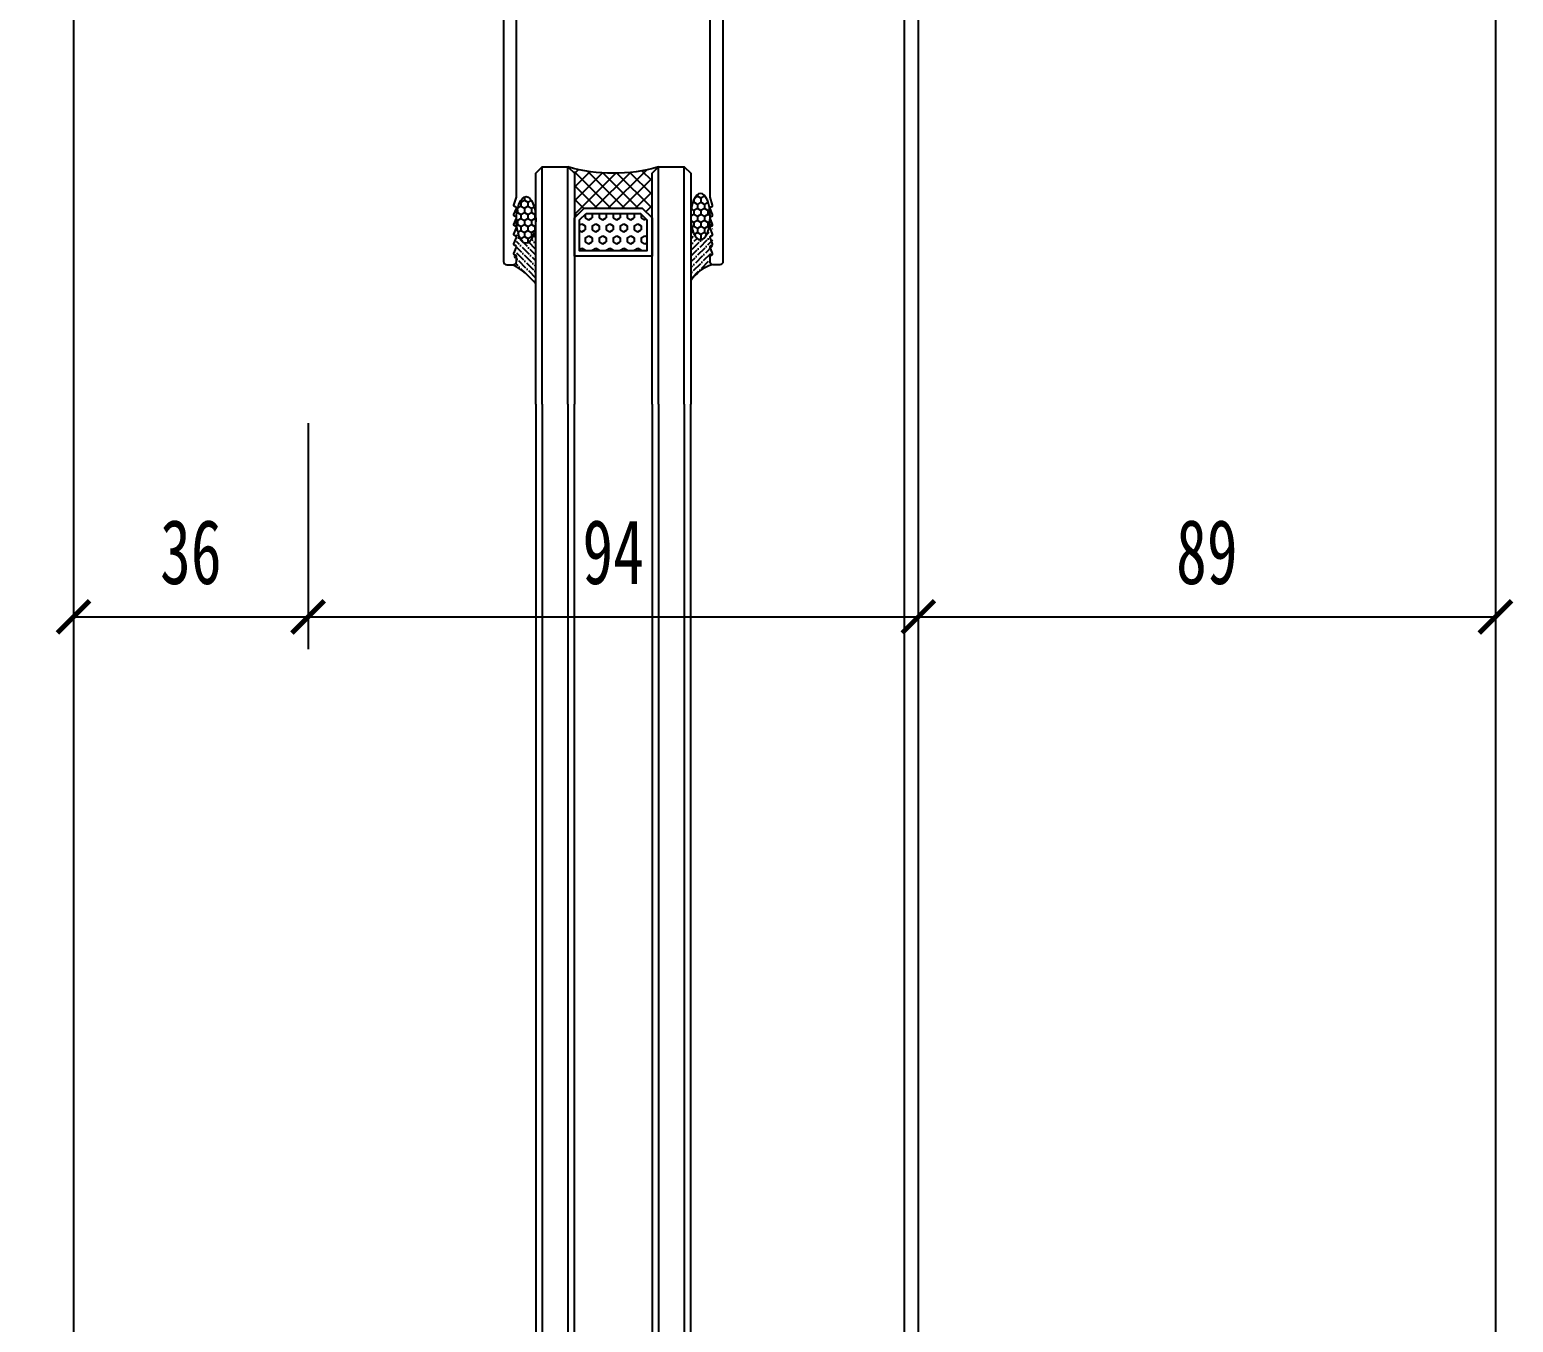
# Model space of a CAD drawing. Header units: millimetres. Extents: x 161920 to 181521, y -136232 to -127655.
# Drawn here: x 180211.3 to 180440.9, y -128538.2 to -128338.2 of the extents above; entities that cross this region are included whole.
import ezdxf

# ---------------------------------------------------------------- set-up
doc = ezdxf.new("R2010")
doc.units = ezdxf.units.MM
doc.header["$LTSCALE"] = 10
doc.header["$PDMODE"] = 3
for name, color, linetype in [('2-NORM', 3, 'Continuous'), ('2MB1', 3, 'Continuous'), ('2PJ', 4, 'Continuous'), ('2TC', 8, 'Continuous'), ('2ZC', 3, 'Continuous'), ('填充层', 8, 'Continuous'), ('标注层', 6, 'Continuous'), ('看线层', 4, 'Continuous')]:
    doc.layers.add(name, color=color, linetype=linetype)
doc.styles.add('DIM', font='SimSun.ttf', dxfattribs={"width": 0.7})
doc.dimstyles.new('5', dxfattribs={"dimscale": 5, "dimtxt": 2, "dimasz": 1, "dimexe": 1, "dimexo": 1, "dimgap": 1, "dimtad": 1, "dimdec": 0, "dimzin": 0, "dimdsep": 46, "dimtxsty": 'DIM', "dimblk": 'ARCHTICK', "dimcen": 0, "dimclrd": 5, "dimclre": 5, "dimclrt": 35, "dimadec": 0, "dimazin": 0, "dimtfac": 0.5, "dimtdec": 0, "dimtix": 1, "dimtmove": 2, "dimatfit": 2, "dimldrblk": 'A', "dimfxl": 0, "dimtolj": 1, "dimtzin": 0, "dimlwd": -1, "dimlwe": -1, "dimarcsym": 0})

# ---------------------------------------------------------------- blocks, each defined once
blk = doc.blocks.new('ZKB6+12+62')
at = {"layer": '填充层', "ltscale": 3}
h = blk.add_hatch(dxfattribs=at)
h.set_pattern_fill('ANSI37', color=256, scale=12, style=0)
h.set_pattern_definition([(315, (-165.733893356155, 7986.186039857668), (1.060660171779821, 1.060660171779821), []), (45.00000000000001, (-165.733893356155, 7986.186039857668), (-1.060660171779821, 1.060660171779821), [])])
edge = h.paths.add_edge_path()
edge.add_arc((-16.74587691949273, 8.213210685818922), 25.00000000017123, 166.1106010484918, 193.8836817748798, ccw=False)
edge.add_line((-41.01489973774005, 14.21442151827796), (-48.65434311782883, 14.21473129563674))
edge.add_line((-48.65434311782883, 14.21473129563674), (-47.15440394367033, 12.71467047229817))
edge.add_line((-47.15440394367033, 12.71467047229817), (-47.15476889126876, 3.71467047969054))
edge.add_line((-47.15476889126876, 3.71467047969054), (-48.65482971454912, 2.214731305473833))
edge.add_line((-48.65482971454912, 2.214731305473833), (-41.01549843908288, 2.214421532655251))
at = {"layer": '填充层'}
h = blk.add_hatch(dxfattribs=at)
h.set_pattern_fill('HEX', color=256, scale=5, style=0)
h.set_pattern_definition([(180, (167680.8539592087, 413933.6088601112), (0, 1.082531755), [0.625, -1.25]), (60.00000000000001, (167680.8539592087, 413933.6088601112), (0.9375000002333521, -0.5412658774999999), [0.624999999999999, -1.249999999999998]), (120, (167680.2289592087, 413933.6088601112), (0.937500000233352, 0.5412658775000002), [0.625, -1.25])])
h.paths.add_polyline_path([(-47.95430257926637, 4.014183873470756), (-47.95430257926637, 12.41418387349404), (-48.95430257926637, 13.41418387349404), (-53.75627671074471, 13.41418387349404), (-53.75627671074471, 3.014183873470756), (-48.95430257926637, 3.014183873470756)])
at = {"layer": '2MB1', "color": 8}
for p, q in [((-77.48299373431655, 19.21418391082261), (-40.74558495540987, 19.21419265225995)), ((-77.48299373431655, 15.21419225609861), (-40.74558495540987, 15.21420099744864)), ((-77.48299373431655, 1.214200601229095), (-40.74558495540987, 1.214209342651884)), ((-77.48299373431655, -2.785791053509456), (-40.74558495540987, -2.785782312159427))]:
    blk.add_line(p, q, dxfattribs=at)
at = {"layer": '2MB1'}
for points in [[(-77.48299373431655, 14.21419305431482), (-41.74558495540987, 14.21420078069787), (-40.7455844898941, 15.21419243549462), (-40.7455844898941, 19.21419243549462), (-41.74558495540987, 20.21418409030593), (-77.48299373431655, 20.21417760803888)], [(-77.48299373431655, -3.785790255278698), (-41.74558495540987, -3.785782528910204), (-40.7455844898941, -2.785790874113445), (-40.7455844898941, 1.214209125886555), (-41.74558495540987, 2.214200780697865), (-77.48299373431655, 2.214194298430812)]]:
    blk.add_lwpolyline(points, dxfattribs=at)
at = {"layer": '看线层'}
for points in [[(-47.1543025792198, 3.714183873482398), (-47.1543025792198, 12.7141838734824), (-48.6543025792198, 14.2141838734824), (-54.55627671079128, 14.2141838734824), (-54.55627671079128, 2.214183873482398), (-48.6543025792198, 2.214183873482398)], [(-47.95430257926637, 4.014183873470756), (-47.95430257926637, 12.41418387349404), (-48.95430257926637, 13.41418387349404), (-53.75627671074471, 13.41418387349404), (-53.75627671074471, 3.014183873470756), (-48.95430257926637, 3.014183873470756)]]:
    blk.add_lwpolyline(points, close=True, dxfattribs=at)
blk.add_arc((-16.74587691947818, 8.213210685746162), 25.0000000001766, 163.7374719635877, 196.2578814074256, dxfattribs=at)
blk = doc.blocks.new('A$C1A1D2990')
at = {"layer": '2TC'}
h = blk.add_hatch(dxfattribs=at)
h.set_pattern_fill('玻璃5', color=256, scale=5, style=0)
h.set_pattern_definition([(0, (-13749.80706092356, -6473.760989379777), (0.9375, 0.541265875), [0.625, -1.25]), (120, (-13749.80706092356, -6473.760989379777), (-0.9374999979516123, 0.5412658785479114), [0.6249999999999997, -1.249999999999999]), (59.99999999999999, (-13749.80706092356, -6473.760989379777), (2.048387709452371e-09, 1.082531753547911), [-1.25, 0.625])])
edge = h.paths.add_edge_path()
edge.add_ellipse((-6.961020819988335, 2.000001604115823), major_axis=(3.602635858484396, 6.534669561979883e-07), ratio=0.4163622589230718, start_angle=0, end_angle=360)
h = blk.add_hatch(dxfattribs=at)
h.set_pattern_fill('ANSI36', color=256, scale=5, style=0)
h.set_pattern_definition([(45, (-13749.80706092356, -6473.760989379777), (0.3314563036811942, 1.215339780164378), [1.5625, -0.3125, 0, -0.3125])])
edge = h.paths.add_edge_path()
edge.add_line((2.951709846201993, 3.500005006259016), (-6.961021091919974, 3.500003208229828))
edge.add_ellipse((-6.961020819988335, 2.000001604115823), major_axis=(3.602635858484396, 6.534669561979883e-07), ratio=0.4163622589230718, start_angle=269.9999750394276, end_angle=450.0000000000171, ccw=False)
edge.add_line((-6.961022117378889, 0.5), (-6, 0.5))
edge.add_line((-6, 0.5), (-5.294117647059466, 0.1235294117650483))
edge.add_arc((-5.200000000000728, 0.2999999999992724), 0.200000000000005, 241.9275130640244, 360)
edge.add_arc((-4.799999999999272, 0.2999999999992724), 0.1999999999990621, 48.189685104767875, 180, ccw=False)
edge.add_line((-4.666666666667879, 0.4490711984999507), (-4.333333333328483, 0.1509288014985941))
edge.add_arc((-4.19999999999709, 0.2999999999992724), 0.1999999999990321, 228.1896851047679, 360)
edge.add_arc((-3.799999999999272, 0.2999999999992724), 0.199999999999062, 48.189685104767875, 180, ccw=False)
edge.add_line((-3.666666666667879, 0.4490711984999507), (-3.333333333328483, 0.1509288014985941))
edge.add_arc((-3.19999999999709, 0.2999999999992724), 0.1999999999990321, 228.1896851047679, 360)
edge.add_arc((-2.799999999999272, 0.2999999999992724), 0.199999999999062, 48.189685104767875, 180, ccw=False)
edge.add_line((-2.666666666667879, 0.4490711984999507), (-2.333333333328483, 0.1509288014985941))
edge.add_arc((-2.19999999999709, 0.2999999999992724), 0.1999999999990321, 228.1896851047679, 360)
edge.add_arc((-1.799999999999272, 0.2999999999992724), 0.199999999999062, 48.189685104767875, 180, ccw=False)
edge.add_line((-1.666666666667879, 0.4490711984999507), (-1.333333333328483, 0.1509288014985941))
edge.add_arc((-1.19999999999709, 0.2999999999992724), 0.1999999999991337, 228.1896851047679, 360)
edge.add_arc((-0.7999999999992724, 0.2999999999992724), 0.200000000000955, 90, 180, ccw=False)
edge.add_line((-0.7999999999992724, 0.5), (-0.5, 0.5))
edge.add_arc((-0.5, 0), 0.5, 0, 90, ccw=False)
edge.add_arc((9.85249927741097, -5.314394140454169), 11.19439712943134, 128.0573771707031, 151.6577746417421, ccw=False)
at = {"layer": '2PJ'}
blk.add_arc((9.85249927741097, -5.31439414045235), 11.19439712943141, 128.0573771707018, 151.6577746417409, dxfattribs=at)
blk.add_ellipse((-6.961020819988335, 2.000001604115823), major_axis=(3.602635858484396, 6.534669561979883e-07), ratio=0.4163622589230718, dxfattribs=at)
blk = doc.blocks.new('_ArchTick')
at = {"color": 0, "linetype": 'ByBlock', "const_width": 0.15}
blk.add_lwpolyline([(-0.5, -0.5), (0.5, 0.5)], dxfattribs=at)
blk = doc.blocks.new('*D155')
at = {"color": 5, "ltscale": 0.15}
for p, q in [((180207.8519331652, -128324.5692065087), (180172.8519331652, -128324.5692065087)), ((180177.8519331652, -128324.5692065087), (180177.8519331652, -128374.5693042821)), ((180207.8519331652, -128374.5693042821), (180172.8519331652, -128374.5693042821))]:
    blk.add_line(p, q, dxfattribs=at)
at = {"layer": 'Defpoints', "color": 0, "ltscale": 0.15}
for p in [(180284.6356967163, -128324.5692065087), (180177.8519331652, -128374.5693042821), (180285.6356967163, -128374.5693042821)]:
    blk.add_point(p, dxfattribs=at)
at = {"color": 5, "ltscale": 0.15, "xscale": 5, "yscale": 5, "zscale": 5}
for p, rotation in [((180177.8519331652, -128324.5692065087), 90), ((180177.8519331652, -128374.5693042821), 270)]:
    blk.add_blockref('_ArchTick', p, dxfattribs=dict(at, rotation=rotation))
at = {"color": 35, "ltscale": 0.15, "insert": (180167.8519331652, -128349.5692553954), "char_height": 10, "attachment_point": 5, "rotation": 90, "style": 'DIM'}
blk.add_mtext('\\A1;50', dxfattribs=at)
blk = doc.blocks.new('A')
for p, q in [((-1.435067392276324, 1.147654099946521), (-1.089590771724033, 1.437450103912852)), ((-1.089590771724033, 1.437450103912852), (0, 0)), ((-1.435067392276324, 1.147654099946521), (-0.3688396396728422, 0)), ((-0.3688396396728422, 3.637978807091713e-12), (-2.127066897330224, 0)), ((-1.435067392276324, -1.147654099946521), (-0.3688396396728422, 0)), ((-1.089590771724033, -1.437450103912852), (0, 0)), ((-1.435067392276324, -1.147654099946521), (-1.089590771724033, -1.437450103912852))]:
    blk.add_line(p, q)
for points in [[(-1.435067392276324, 1.147654099946521), (-1.089590771724033, 1.437450103912852), (-0.3688396396728422, 0), (0, 0)], [(-1.435067392276324, -1.147654099946521), (-1.089590771724033, -1.437450103912852), (-0.3688396396728422, 0), (0, 0)]]:
    blk.add_solid(points)
blk = doc.blocks.new('*D156')
at = {"color": 5, "ltscale": 0.15}
for p, q in [((180207.8519331652, -128374.5693042821), (180172.8519331652, -128374.5693042821)), ((180177.8519331652, -128374.5693042821), (180177.8519331652, -128604.5692058768)), ((180207.8519331652, -128604.5692058768), (180172.8519331652, -128604.5692058768))]:
    blk.add_line(p, q, dxfattribs=at)
at = {"layer": 'Defpoints', "color": 0, "ltscale": 0.15}
for p in [(180285.6356967163, -128374.5693042821), (180177.8519331652, -128604.5692058768), (180285.6356851617, -128604.5692058768)]:
    blk.add_point(p, dxfattribs=at)
at = {"color": 5, "ltscale": 0.15, "xscale": 5, "yscale": 5, "zscale": 5}
for p, rotation in [((180177.8519331652, -128374.5693042821), 90), ((180177.8519331652, -128604.5692058768), 270)]:
    blk.add_blockref('_ArchTick', p, dxfattribs=dict(at, rotation=rotation))
at = {"color": 35, "ltscale": 0.15, "insert": (180167.8519331652, -128489.5692550794), "char_height": 10, "attachment_point": 5, "rotation": 90, "style": 'DIM'}
blk.add_mtext('\\A1;230', dxfattribs=at)
blk = doc.blocks.new('*D159')
at = {"color": 5, "ltscale": 0.15}
for p, q in [((180218.1104367463, -128399.0357937655), (180218.1104367463, -128434.0357937655)), ((180254.4105943396, -128399.0357937655), (180254.4105943396, -128434.0357937655)), ((180218.1104367463, -128429.0357937655), (180254.4105943396, -128429.0357937655))]:
    blk.add_line(p, q, dxfattribs=at)
at = {"layer": 'Defpoints', "color": 0, "ltscale": 0.15}
for p in [(180218.1104367463, -128367.1094691533), (180254.4105943396, -128367.1094691533), (180254.4105943396, -128429.0357937655)]:
    blk.add_point(p, dxfattribs=at)
at = {"color": 5, "ltscale": 0.15, "xscale": 5, "yscale": 5, "zscale": 5, "rotation": 180}
blk.add_blockref('_ArchTick', (180218.1104367463, -128429.0357937655), dxfattribs=at)
at = {"color": 5, "ltscale": 0.15, "xscale": 5, "yscale": 5, "zscale": 5}
blk.add_blockref('_ArchTick', (180254.4105943396, -128429.0357937655), dxfattribs=at)
at = {"color": 35, "ltscale": 0.15, "insert": (180236.2605155429, -128419.0357937655), "char_height": 10, "attachment_point": 5, "style": 'DIM'}
blk.add_mtext('\\A1;36', dxfattribs=at)
blk = doc.blocks.new('*D160')
at = {"color": 5, "ltscale": 0.15}
for p, q in [((180254.4105943396, -128399.0357937655), (180254.4105943396, -128434.0357937655)), ((180348.8086479641, -128422.0068055688), (180348.8086479641, -128434.0357937655)), ((180254.4105943396, -128429.0357937655), (180348.8086479641, -128429.0357937655))]:
    blk.add_line(p, q, dxfattribs=at)
at = {"layer": 'Defpoints', "color": 0, "ltscale": 0.15}
for p in [(180254.4105943396, -128367.1094691533), (180348.8086479641, -128417.0068055688), (180348.8086479641, -128429.0357937655)]:
    blk.add_point(p, dxfattribs=at)
at = {"color": 5, "ltscale": 0.15, "xscale": 5, "yscale": 5, "zscale": 5, "rotation": 180}
blk.add_blockref('_ArchTick', (180254.4105943396, -128429.0357937655), dxfattribs=at)
at = {"color": 5, "ltscale": 0.15, "xscale": 5, "yscale": 5, "zscale": 5}
blk.add_blockref('_ArchTick', (180348.8086479641, -128429.0357937655), dxfattribs=at)
at = {"color": 35, "ltscale": 0.15, "insert": (180301.6096211519, -128419.0357937655), "char_height": 10, "attachment_point": 5, "style": 'DIM'}
blk.add_mtext('\\A1;94', dxfattribs=at)
blk = doc.blocks.new('*D161')
at = {"color": 5, "ltscale": 0.15}
for p, q in [((180438.110553565, -128399.0357937655), (180438.110553565, -128434.0357937655)), ((180348.8086479641, -128422.0068055688), (180348.8086479641, -128434.0357937655)), ((180348.8086479641, -128429.0357937655), (180438.110553565, -128429.0357937655))]:
    blk.add_line(p, q, dxfattribs=at)
at = {"layer": 'Defpoints', "color": 0, "ltscale": 0.15}
for p in [(180438.110553565, -128350.5468317809), (180348.8086479641, -128417.0068055688), (180438.110553565, -128429.0357937655)]:
    blk.add_point(p, dxfattribs=at)
at = {"color": 5, "ltscale": 0.15, "xscale": 5, "yscale": 5, "zscale": 5, "rotation": 180}
blk.add_blockref('_ArchTick', (180348.8086479641, -128429.0357937655), dxfattribs=at)
at = {"color": 5, "ltscale": 0.15, "xscale": 5, "yscale": 5, "zscale": 5}
blk.add_blockref('_ArchTick', (180438.110553565, -128429.0357937655), dxfattribs=at)
at = {"color": 35, "ltscale": 0.15, "insert": (180393.4596007646, -128419.0357937655), "char_height": 10, "attachment_point": 5, "style": 'DIM'}
blk.add_mtext('\\A1;89', dxfattribs=at)

msp = doc.modelspace()

# ---------------------------------------------------------------- hatches: boundary and pattern name
at = {"layer": '2TC'}
h = msp.add_hatch(dxfattribs=at)
h.set_pattern_fill('玻璃5', color=256, scale=5, angle=90, style=0)
h.set_pattern_definition([(270, (186790.8716888792, -114624.262243824), (-0.541265875, -0.9374999999999999), [0.625, -1.25]), (150, (186790.8716888792, -114624.262243824), (-0.5412658785479114, 0.9374999979516124), [0.6249999999999996, -1.249999999999999]), (210, (186790.8716888792, -114624.262243824), (-1.082531753547911, -2.048387643166418e-09), [-1.25, 0.625])])
edge = h.paths.add_edge_path()
edge.add_ellipse((180315.1106978953, -128367.1082839276), major_axis=(6.534860457766287e-07, 3.602635858478607), ratio=0.4163622589237408, start_angle=0, end_angle=360, ccw=False)
h = msp.add_hatch(dxfattribs=at)
h.set_pattern_fill('ANSI36', color=256, scale=5, angle=90, style=0)
h.set_pattern_definition([(225, (186790.8716888792, -114624.262243824), (-1.215339780164378, -0.3314563036811941), [1.5625, -0.3125, 0, -0.3125])])
edge = h.paths.add_edge_path()
edge.add_line((180313.6106944932, -128377.0210145938), (180313.6106962912, -128367.1082836557))
edge.add_ellipse((180315.1106978953, -128367.1082839276), major_axis=(-6.534669564185862e-07, -3.602635858484396), ratio=0.4163622589230718, start_angle=-90.0000000000171, end_angle=90.00002496057239)
edge.add_line((180316.6106994994, -128367.1082826302), (180316.6106994994, -128368.0693047476))
edge.add_line((180316.6106994994, -128368.0693047476), (180316.9871700877, -128368.7751871005))
edge.add_arc((180316.8106994994, -128368.8693047476), 0.200000000000005, -90, 28.072486935975576, ccw=False)
edge.add_arc((180316.8106994994, -128369.2693047476), 0.1999999999990621, 90, 221.8103148952321)
edge.add_line((180316.6616283009, -128369.4026380809), (180316.9597706979, -128369.7359714143))
edge.add_arc((180316.8106994994, -128369.8693047476), 0.1999999999990321, -90, 41.810314895232125, ccw=False)
edge.add_arc((180316.8106994994, -128370.2693047476), 0.199999999999062, 90, 221.8103148952321)
edge.add_line((180316.6616283009, -128370.4026380809), (180316.9597706979, -128370.7359714143))
edge.add_arc((180316.8106994994, -128370.8693047476), 0.1999999999990321, -90, 41.810314895232125, ccw=False)
edge.add_arc((180316.8106994994, -128371.2693047476), 0.199999999999062, 90, 221.8103148952321)
edge.add_line((180316.6616283009, -128371.4026380809), (180316.9597706979, -128371.7359714143))
edge.add_arc((180316.8106994994, -128371.8693047476), 0.1999999999990321, -90, 41.810314895232125, ccw=False)
edge.add_arc((180316.8106994994, -128372.2693047476), 0.199999999999062, 90, 221.8103148952321)
edge.add_line((180316.6616283009, -128372.4026380809), (180316.9597706979, -128372.7359714143))
edge.add_arc((180316.8106994994, -128372.8693047476), 0.1999999999991337, -90, 41.810314895232125, ccw=False)
edge.add_arc((180316.8106994994, -128373.2693047476), 0.200000000000955, 90, 180)
edge.add_line((180316.6106994994, -128373.2693047476), (180316.6106994994, -128373.5693047476))
edge.add_arc((180317.1106994994, -128373.5693047476), 0.5, 180, 270)
edge.add_arc((180322.4250936399, -128383.921804025), 11.19439712943134, 118.3422253582579, 141.9426228292969)

# ---------------------------------------------------------------- linework, layer by layer
at = {"layer": '2-NORM', "color": 134}
for p, q in [((180218.1104367463, -128324.5693042821), (180218.1104367463, -130704.5692058807)), ((180346.6086479641, -128324.5693042821), (180346.6086479641, -128654.5692058768)), ((180348.8086479641, -128324.5693042821), (180348.8086479641, -130704.5692058807)), ((180438.110553565, -128324.5693042821), (180438.110553565, -130707.5692058807))]:
    msp.add_line(p, q, dxfattribs=at)
at = {"layer": '2MB1', "color": 8}
for p, q in [((180290.6106194126, -128396.1352979672), (180290.6107189761, -128649.9391440749)), ((180294.6106110673, -128396.1352979672), (180294.6107106309, -128649.9391440749)), ((180308.6106027222, -128396.1352979672), (180308.6107022857, -128649.9391440749)), ((180312.610594377, -128396.1352979672), (180312.6106939405, -128649.9391440749))]:
    msp.add_line(p, q, dxfattribs=at)
at = {"layer": '2MB1'}
for points in [[(180289.6106202108, -128396.1352979672), (180289.6107187593, -128648.9391440749), (180290.6107104141, -128649.9391445404), (180294.6107104141, -128649.9391445404), (180295.610702069, -128648.9391440749), (180295.6106047645, -128396.1352979672)], [(180307.6106035204, -128396.1352979672), (180307.610702069, -128648.9391440749), (180308.6106937237, -128649.9391445404), (180312.6106937237, -128649.9391445404), (180313.6106853785, -128648.9391440749), (180313.6105880741, -128396.1352979672)]]:
    msp.add_lwpolyline(points, dxfattribs=at)
at = {"layer": '2PJ'}
msp.add_arc((180318.5203230301, -128380.156607453), 5.825495253597183, 106.29593940219, 147.4351781033584, dxfattribs=at)
at = {"layer": '2PJ', "extrusion": (0, 0, -0.9999999999999999)}
msp.add_ellipse((180315.1106978953, -128367.1082839276), major_axis=(6.534860457766287e-07, 3.602635858478607), ratio=0.4163622589237408, start_param=3.141592653577966, end_param=9.424777960757552, dxfattribs=at)
at = {"layer": '2ZC'}
for points in [[(180284.6356967163, -128324.5692065087), (180284.6356967163, -128374.0693042821, 0.414213562373095), (180285.1356967163, -128374.5693042821), (180286.1356967163, -128374.5693042821, 0.414213562373095), (180286.6356967163, -128374.0693042821), (180286.6356967163, -128373.2693042821, 0.414213562373095), (180286.4356967163, -128373.0693042821, -0.5279300905751021), (180286.2493885205, -128372.7965770094), (180286.6220049121, -128371.8420315548, 0.527930090574967), (180286.4356967163, -128371.5693042821, -0.5279300905750401), (180286.2493885205, -128371.2965770094), (180286.6220049121, -128370.3420315548, 0.5279300905750404), (180286.4356967163, -128370.0693042821, -0.5279300905751021), (180286.2493885205, -128369.7965770094), (180286.6220049121, -128368.8420315548, 0.5279300905880764), (180286.4356967163, -128368.5693042821, -0.5279300905751021), (180286.2493885205, -128368.2965770094), (180286.6220049121, -128367.3420315548, 0.527930090574967), (180286.4356967163, -128367.0693042821, -0.5279300905750401), (180286.2493885205, -128366.7965770094), (180286.6220049121, -128365.8420315548, 0.5279300905750404), (180286.4356967163, -128365.5693042821, -0.5067383491825923), (180286.2449452712, -128365.3091886751), (180286.6356967163, -128364.0693042821), (180286.6356967163, -128324.5692065087)], [(180318.5854919629, -128324.5692065087), (180318.5854919629, -128374.0693042821, -0.414213562373095), (180318.0854919629, -128374.5693042821), (180317.0854919629, -128374.5693042821, -0.414213562373095), (180316.5854919629, -128374.0693042821), (180316.5854919629, -128373.2693042821, -0.414213562373095), (180316.7854919629, -128373.0693042821, 0.5279300905751021), (180316.9718001587, -128372.7965770094), (180316.5991837672, -128371.8420315548, -0.527930090574967), (180316.7854919629, -128371.5693042821, 0.5279300905750401), (180316.9718001587, -128371.2965770094), (180316.5991837672, -128370.3420315548, -0.5279300905750404), (180316.7854919629, -128370.0693042821, 0.5279300905751021), (180316.9718001587, -128369.7965770094), (180316.5991837672, -128368.8420315548, -0.5279300905880764), (180316.7854919629, -128368.5693042821, 0.5279300905751021), (180316.9718001587, -128368.2965770094), (180316.5991837672, -128367.3420315548, -0.527930090574967), (180316.7854919629, -128367.0693042821, 0.5279300905750401), (180316.9718001587, -128366.7965770094), (180316.5991837672, -128365.8420315548, -0.5279300905750404), (180316.7854919629, -128365.5693042821, 0.5067383491825923), (180316.976243408, -128365.3091886751), (180316.5854919629, -128364.0693042821), (180316.5854919629, -128324.5692065087)]]:
    msp.add_lwpolyline(points, format="xyb", dxfattribs=at)

# ---------------------------------------------------------------- block references
at = {"layer": '填充层', "xscale": -1, "rotation": 270}
msp.add_blockref('ZKB6+12+62', (180293.3964104661, -128318.6523042329), dxfattribs=at)
at = {"layer": '标注层', "rotation": 270}
msp.add_blockref('A$C1A1D2990', (180286.1356967163, -128374.5693042821), dxfattribs=at)

# ---------------------------------------------------------------- dimensions: what is measured, and where the dimension line sits
at = {"color": 2, "ltscale": 0.15}
for base, p1, p2, picture, middle in [((180177.8519331652, -128374.5693042821), (180284.6356967163, -128324.5692065087), (180285.6356967163, -128374.5693042821), '*D155', (180167.8519331652, -128349.5692553954)), ((180177.8519331652, -128604.5692058768), (180285.6356967163, -128374.5693042821), (180285.6356851617, -128604.5692058768), '*D156', (180167.8519331652, -128489.5692550794))]:
    dim = msp.add_linear_dim(base=base, p1=p1, p2=p2, angle=90, dimstyle='5', dxfattribs=at)
    dim.commit()
    dim.dimension.update_dxf_attribs({"geometry": picture, "text_midpoint": middle})
for base, p1, p2, picture, middle in [((180438.110553565, -128429.0357937655), (180348.8086479641, -128417.0068055688), (180438.110553565, -128350.5468317809), '*D161', (180393.4596007646, -128419.0357937655)), ((180254.4105943396, -128429.0357937655), (180218.1104367463, -128367.1094691533), (180254.4105943396, -128367.1094691533), '*D159', (180236.2605155429, -128419.0357937655)), ((180348.8086479641, -128429.0357937655), (180254.4105943396, -128367.1094691533), (180348.8086479641, -128417.0068055688), '*D160', (180301.6096211519, -128419.0357937655))]:
    dim = msp.add_linear_dim(base=base, p1=p1, p2=p2, dimstyle='5', dxfattribs=at)
    dim.commit()
    dim.dimension.update_dxf_attribs({"geometry": picture, "text_midpoint": middle})

doc.saveas('drawing.dxf')
